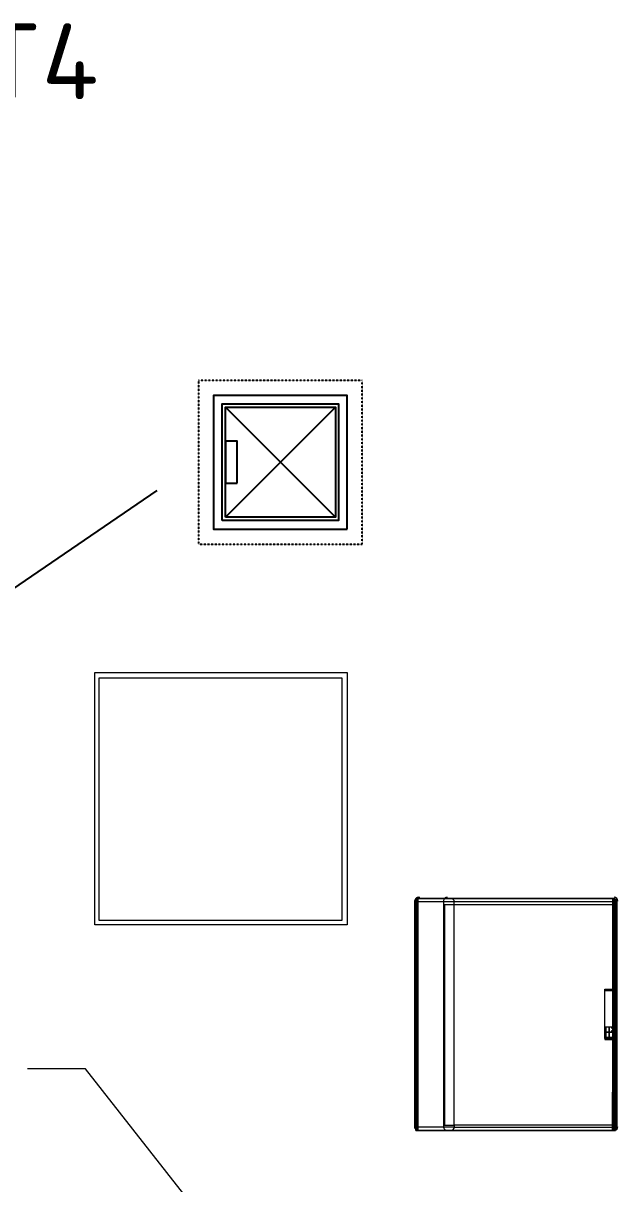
# Model space of a CAD drawing. Header units: millimetres. Extents: x 3050 to 430575, y -569542 to 36130.
# Drawn here: x 297993 to 299096, y -469153 to -467002 of the extents above; entities that cross this region are included whole.
import ezdxf

# ---------------------------------------------------------------- set-up
doc = ezdxf.new("R2010")
doc.units = ezdxf.units.MM
doc.linetypes.add('PDF_IMPORT', pattern=[1, 0.8, -0.2])
doc.layers.add('PDF _Геометрия', color=7, linetype='Continuous')
doc.layers.add('PDF _Текст', color=7, linetype='Continuous')
doc.styles.add('PDF ISOCPEUR', font='isocpeur.ttf')

# ---------------------------------------------------------------- blocks, each defined once
blk = doc.blocks.new('ТХ3 4 этаж')
at = {"layer": 'PDF _Геометрия', "color": 5, "linetype": 'PDF_IMPORT', "lineweight": 25, "ltscale": 0.048334}
blk.add_lwpolyline([(13710.7, -51279.3), (13104, -51279.3), (13104, -51886), (13710.7, -51886), (13710.7, -51279.3)], dxfattribs=at)
at = {"layer": 'PDF _Геометрия', "color": 5, "lineweight": 25}
for points in [[(13655.2, -51830.5), (13655.2, -51334.8), (13159.5, -51334.8), (13159.5, -51830.5)], [(13191.3, -51798.8), (13191.3, -51366.5), (13623.5, -51366.5), (13623.5, -51798.8)], [(13203.2, -51786.9), (13203.2, -51378.4), (13611.6, -51378.4), (13611.6, -51786.9)], [(13203.2, -51786.9), (13203.2, -51378.4), (13611.6, -51378.4), (13611.6, -51786.9)], [(13246.8, -51660), (13246.8, -51505.3), (13203.2, -51505.3), (13203.2, -51660)]]:
    blk.add_lwpolyline(points, close=True, dxfattribs=at)
at = {"layer": 'PDF _Геометрия', "color": 5, "lineweight": 0}
for points in [[(13203.2, -51786.9), (13203.2, -51378.4)], [(13905.6, -54052.2), (13905.6, -53211.5), (13905.6, -54052.2), (13905.6, -53207.6), (13909.6, -54056.2), (13909.6, -53203.6), (13909.6, -54056.2)], [(13905.6, -54048.2), (13905.6, -53211.5), (13905.6, -54048.2)], [(13905.6, -53211.5), (14012.7, -53211.5), (14012.7, -54048.2), (13905.6, -54048.2)], [(13909.6, -54060.1), (13909.6, -53203.6)], [(13913.5, -54060.1), (13913.5, -53199.6), (13913.5, -54060.1), (13913.5, -53199.6)], [(13917.5, -54060.1), (13917.5, -53199.6), (13917.5, -54060.1), (13917.5, -53199.6)], [(13917.5, -53199.6), (14643.2, -53199.6)], [(14012.7, -53211.5), (14655.1, -53211.5), (14655.1, -53223.4), (14651.1, -53223.4), (14651.1, -54040.3), (14655.1, -54040.3), (14655.1, -54048.2), (14651.1, -54048.2), (14651.1, -54040.3), (14052.3, -54040.3), (14052.3, -53223.4), (14052.3, -53211.5), (14052.3, -53207.6), (14048.4, -53203.6), (14048.4, -53199.6)], [(14639.2, -53199.6), (14643.2, -53199.6), (14643.2, -53203.6), (14647.1, -53203.6), (14647.1, -53207.6), (14651.1, -53211.5), (14651.1, -53223.4), (14052.3, -53223.4), (14016.6, -53223.4), (14016.6, -54040.3), (14052.3, -54040.3), (14052.3, -54048.2), (14651.1, -54048.2), (14647.1, -54052.2), (14647.1, -54056.2), (14643.2, -54060.1), (14639.2, -54060.1)], [(14639.2, -53199.6), (14639.2, -54060.1), (14643.2, -53199.6), (14643.2, -54060.1), (14643.2, -53199.6)], [(14647.1, -53199.6), (14647.1, -54060.1), (14647.1, -53199.6), (14651.1, -54060.1), (14651.1, -53203.6), (14651.1, -54056.2)], [(14651.1, -53203.6), (14655.1, -54056.2), (14655.1, -53207.6), (14655.1, -54052.2), (14655.1, -53211.5), (14655.1, -54048.2), (14655.1, -53211.5)], [(14655.1, -53223.4), (14655.1, -54040.3)], [(14611.4, -53719.1), (14611.4, -53723.1), (14643.2, -53723.1), (14643.2, -53719.1), (14611.4, -53719.1), (14611.4, -53540.7), (14611.4, -53536.7), (14643.2, -53536.7), (14643.2, -53540.7), (14611.4, -53540.7)], [(14643.2, -53719.1), (14643.2, -53540.7), (14639.2, -53540.7), (14643.2, -53540.7), (14643.2, -53719.1), (14639.2, -53719.1), (14611.4, -53719.1), (14611.4, -53540.7), (14639.2, -53540.7), (14639.2, -53719.1), (14643.2, -53719.1), (14643.2, -53540.7)], [(14611.4, -53715.1), (14611.4, -53675.5)], [(14627.3, -53675.5), (14627.3, -53695.3), (14627.3, -53715.1)], [(14631.3, -53675.5), (14635.2, -53675.5), (14635.2, -53679.4), (14639.2, -53683.4), (14639.2, -53687.4), (14639.2, -53691.3), (14635.2, -53691.3), (14635.2, -53695.3), (14631.3, -53695.3)], [(14639.2, -53695.3), (14639.2, -53715.1)], [(14643.2, -54060.1), (13917.5, -54060.1)], [(14048.4, -54060.1), (14048.4, -54056.2), (14052.3, -54052.2), (14052.3, -54048.2), (14012.7, -54048.2)]]:
    blk.add_lwpolyline(points, dxfattribs=at)
at = {"layer": 'PDF _Геометрия', "color": 5, "lineweight": 25}
for points in [[(13203.2, -51786.9), (13611.6, -51378.4)], [(13203.2, -51378.4), (13611.6, -51786.9)], [(12949.4, -51687.7), (12386.3, -52072.4), (12199.9, -52072.4)]]:
    blk.add_lwpolyline(points, dxfattribs=at)
at = {"layer": 'PDF _Геометрия', "color": 5, "lineweight": 20}
for points in [[(13655.2, -53297.7), (12719.4, -53297.7), (12719.4, -52361.8), (13655.2, -52361.8)], [(13635.4, -53281.8), (12735.2, -53281.8), (12735.2, -52381.7), (13635.4, -52381.7)]]:
    blk.add_lwpolyline(points, close=True, dxfattribs=at)
at = {"layer": 'PDF _Геометрия', "color": 5, "lineweight": 0}
for points in [[(14655.1, -53211.5), (14655.1, -53207.6), (14651.1, -53203.6), (14647.1, -53199.6), (14643.2, -53199.6), (14639.2, -53199.6), (13917.5, -53199.6), (13913.5, -53199.6), (13909.6, -53203.6), (13905.6, -53207.6), (13905.6, -53211.5), (13905.6, -54048.2), (13905.6, -54052.2), (13909.6, -54056.2), (13909.6, -54060.1), (13913.5, -54060.1), (13917.5, -54060.1), (14639.2, -54060.1), (14643.2, -54060.1), (14647.1, -54060.1), (14651.1, -54060.1), (14651.1, -54056.2), (14655.1, -54056.2), (14655.1, -54052.2), (14655.1, -54048.2)], [(13905.6, -54048.2), (13905.6, -53211.5)], [(14611.4, -53675.5), (14639.2, -53675.5), (14639.2, -53715.1), (14611.4, -53715.1)], [(14627.3, -53675.5), (14627.3, -53695.3), (14615.4, -53695.3), (14615.4, -53675.5)], [(14627.3, -53695.3), (14627.3, -53715.1), (14615.4, -53715.1), (14615.4, -53695.3)], [(14639.2, -53687.4), (14639.2, -53691.3), (14635.2, -53691.3), (14635.2, -53695.3), (14631.3, -53695.3), (14627.3, -53695.3), (14627.3, -53691.3), (14627.3, -53687.4), (14627.3, -53683.4), (14627.3, -53679.4), (14631.3, -53675.5), (14635.2, -53675.5), (14635.2, -53679.4), (14639.2, -53683.4)], [(14639.2, -53695.3), (14639.2, -53715.1), (14627.3, -53715.1), (14627.3, -53695.3)]]:
    blk.add_lwpolyline(points, close=True, dxfattribs=at)
at = {"layer": 'PDF _Геометрия', "color": 5, "lineweight": 9}
blk.add_lwpolyline([(13224.8, -54520), (12684.9, -53831.3), (12469.3, -53831.3)], dxfattribs=at)
at = {"layer": 'PDF _Геометрия', "color": 5, "lineweight": 0}
for centre, radius, start, end in [((13919.5, -53209.5), 13.8, 89.8647, 180.1353), ((13923.3, -53209.5), 13.8, 91.5633, 182.0586), ((14026.5, -53209.5), 13.8, 91.5633, 182.0586), ((14645.1, -53209.6), 13.9, 0.0692, 89.9308), ((13919.5, -54046.2), 13.9, 180.0692, 269.9308), ((13923.3, -54046.3), 13.8, 177.9414, 268.4367), ((14026.5, -54046.3), 13.8, 177.9414, 268.4367), ((14645.1, -54046.2), 13.9, 270.2743, 359.7257)]:
    blk.add_arc(centre, radius, start, end, dxfattribs=at)
at = {"layer": 'PDF _Текст', "color": 5, "lineweight": 30, "insert": (12078.3, -50096.6), "char_height": 281.03, "attachment_point": 4, "style": 'PDF ISOCPEUR'}
blk.add_mtext('ST4', dxfattribs=at)

msp = doc.modelspace()

# ---------------------------------------------------------------- block references
at = {"xscale": 0.5, "yscale": 0.5, "zscale": 0.5}
msp.add_blockref('ТХ3 4 этаж', (291766.25, -442024.29), dxfattribs=at)

doc.saveas('drawing.dxf')
